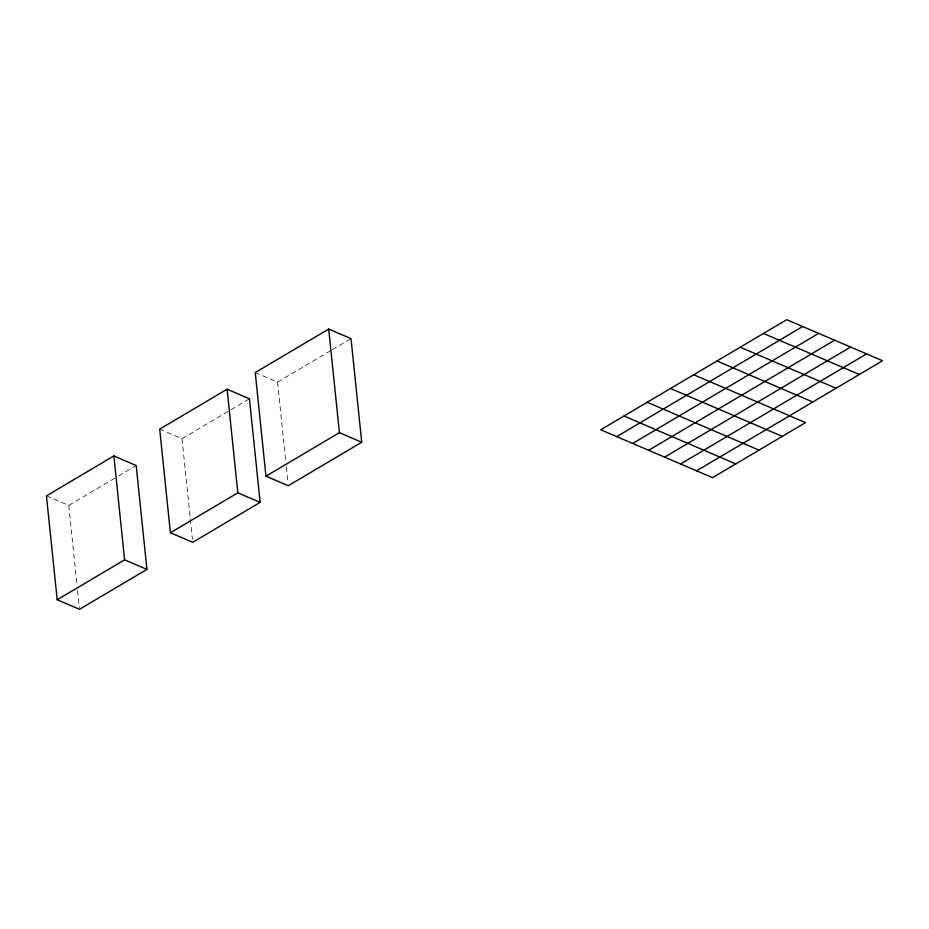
<?xml version="1.0" encoding="UTF-8"?>
<svg xmlns="http://www.w3.org/2000/svg" width="929" height="929" viewBox="0 0 929 929"><rect width="100%" height="100%" fill="white"/><g stroke="black" fill="none" stroke-linecap="round" stroke-linejoin="round"><path stroke-width="0.7" stroke-dasharray="4.64 3.48" d="M46.45 495.865L68.758 505.411L117.46 476.589M118.703 475.857L136.18 465.51M159.695 429.128L182.014 438.674L249.436 398.773M255.243 372.564L277.562 382.121L331.107 350.419M332.35 349.687L351.023 338.632M277.562 382.121L285.737 461.26M286.329 467.02L287.967 482.848M182.014 438.674L192.419 539.412M68.758 505.411L76.968 584.782M77.56 590.554L79.348 607.868"/><path stroke-width="1.39" d="M113.872 455.953L46.45 495.865L57.192 599.762L79.499 609.308L146.921 569.407L136.18 465.51L113.872 455.953L124.602 559.85L146.921 569.407M227.117 389.216L159.695 429.128L170.402 532.735L192.721 542.292L260.143 502.38L249.436 398.773L227.117 389.216L237.824 492.823L260.143 502.38M328.715 329.075L255.243 372.564L265.949 476.171L288.269 485.728L361.729 442.239L351.023 338.632L328.715 329.075L339.422 432.682L361.729 442.239M57.192 599.762L124.602 559.85M170.402 532.735L237.824 492.823M265.949 476.171L339.422 432.682M616.705 436.618L802.691 326.532M632.684 443.458L818.67 333.36M648.651 450.298L834.637 340.2M664.618 457.138L850.604 347.04M680.597 463.977L866.583 353.879M696.564 470.817L882.55 360.719L786.724 319.692L600.738 429.779L712.531 477.657L805.524 422.602L693.731 374.735M763.475 333.453L859.302 374.48M740.227 347.214L836.054 388.241M716.979 360.975L812.805 402.002M670.483 388.496L782.276 436.363M647.234 402.257L759.028 450.135M623.986 416.018L735.78 463.896"/></g></svg>
